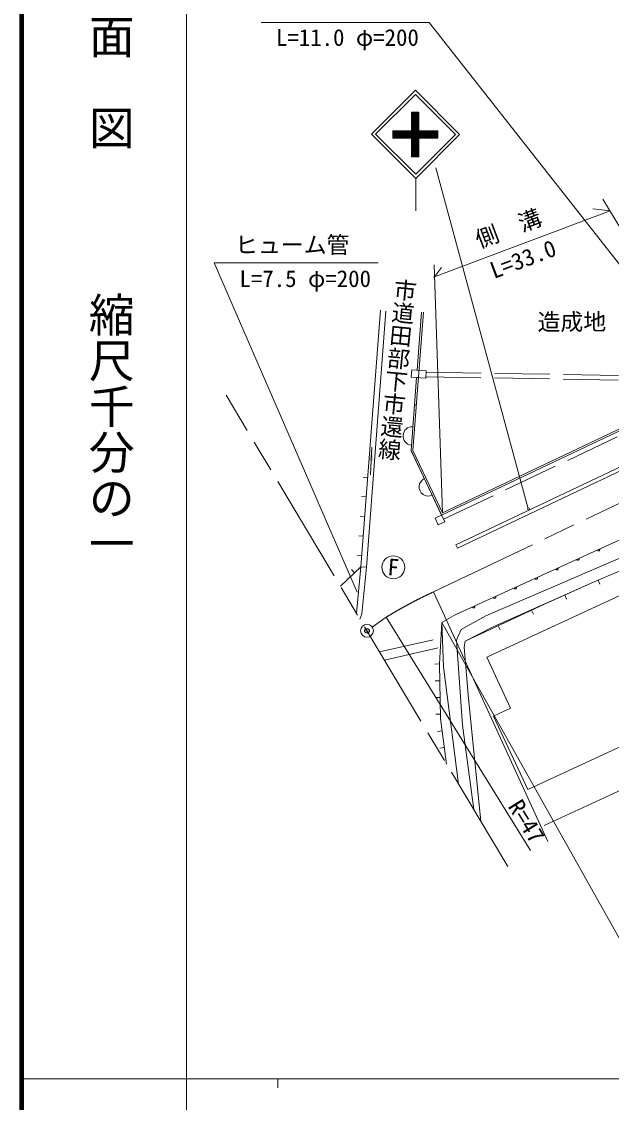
# Model space of a CAD drawing. Units: millimetres, scale not verified. Extents: x 40000 to 680000, y 20000 to 380000.
# Drawn here: x 40000 to 104427, y 202409 to 320551 of the extents above; entities that cross this region are included whole.
import ezdxf
from ezdxf.enums import TextEntityAlignment as Align

# ---------------------------------------------------------------- set-up
doc = ezdxf.new("R2010")
doc.units = ezdxf.units.MM
doc.header["$LTSCALE"] = 1000
doc.header["$PDMODE"] = 32
doc.header["$PDSIZE"] = 500
doc.linetypes.add('CHAIN', pattern=[18.5, 12, -1.5, 3.5, -1.5])
doc.linetypes.add('DASHED', pattern=[7.5, 6, -1.5])
for name, color, linetype, lineweight in [('M-BGD', 7, 'Continuous', 13), ('M-BMK', 2, 'CHAIN', 13), ('M-STR-HTXT', 7, 'Continuous', 13), ('M-STR-STRC', 7, 'Continuous', 13), ('M-TTL', 2, 'Continuous', 140), ('M-TTL-BAND', 7, 'Continuous', 13)]:
    doc.layers.add(name, color=color, linetype=linetype, lineweight=lineweight)
doc.layers.add('M-OTRS', color=6, linetype='Continuous')
doc.styles.add('@ＭＳ ゴシック', font='')
doc.styles.add('ＭＳ ゴシック', font='')
doc.styles.get('@ＭＳ ゴシック').set_extended_font_data('@MS Gothic')
doc.styles.get('ＭＳ ゴシック').set_extended_font_data('MS Gothic')

# ---------------------------------------------------------------- blocks, each defined once
blk = doc.blocks.new('filled_arrow')
at = {"color": 0, "linetype": 'Continuous', "lineweight": -2}
blk.add_solid([(7.5, 1.25), (0, 0), (7.5, -1.25)], dxfattribs=at)
blk = doc.blocks.new('open_arrow')
at = {"color": 0, "linetype": 'Continuous', "lineweight": -2}
blk.add_lwpolyline([(7.5, 1.25), (0, 0), (7.5, -1.25)], dxfattribs=at)

msp = doc.modelspace()

# ---------------------------------------------------------------- hatches: boundary and pattern name
at = {"layer": 'M-STR-STRC'}
h = msp.add_hatch(dxfattribs=at)
h.set_pattern_fill('USER', color=256, style=0, pattern_type=2)
h.set_pattern_definition([(45, (82603, 310644), (-28.28427, 28.28427), [])])
h.paths.add_polyline_path([(82603, 310644), (82603, 308602), (80552, 308602), (80552, 307802), (82603, 307802), (82603, 305759), (83403, 305759), (83403, 307802), (85454, 307802), (85454, 308602), (83403, 308602), (83403, 310644)])

# ---------------------------------------------------------------- linework, layer by layer
at = {"layer": 'M-BGD'}
for p, q in [((77067, 260958), (79196, 289017)), ((77665, 260909), (79790, 288912)), ((82746, 273686), (83891, 288775)), ((83211, 282454), (83692, 288792)), ((82552, 281702), (82613, 282499)), ((82613, 282499), (84208, 282378)), ((84148, 281581), (84208, 282378)), ((87431, 263350), (129597, 283363)), ((87603, 262988), (129796, 283015)), ((82552, 281702), (84148, 281581)), ((82923, 278663), (83151, 281656)), ((83180, 281652), (83380, 281635)), ((85165, 266259), (116288, 281031)), ((85982, 266869), (116105, 281166)), ((82923, 278663), (82544, 273658)), ((82923, 278663), (83123, 278646)), ((87447, 255740), (132968, 276520)), ((78265, 274017), (78096, 271021)), ((82543, 273649), (86230, 265879)), ((82544, 273658), (85887, 266602)), ((82746, 273686), (85982, 266869)), ((77808, 270729), (77309, 270767)), ((77645, 268586), (77147, 268624)), ((77483, 266443), (76984, 266481)), ((85165, 266259), (85508, 265536)), ((85508, 265536), (86230, 265879)), ((77320, 264300), (76822, 264338)), ((90695, 255580), (110825, 264276)), ((87431, 263350), (87603, 262988)), ((77158, 262157), (76659, 262195)), ((102871, 259459), (108671, 261908)), ((74819, 258828), (77067, 260958)), ((76379, 260307), (76035, 260670)), ((77067, 260958), (77665, 260909)), ((91504, 254388), (102871, 259459)), ((97187, 256923), (102871, 259459)), ((102987, 259508), (103182, 259048)), ((90820, 251069), (106209, 258214)), ((99333, 257881), (99537, 257424)), ((88472, 252814), (97187, 256923)), ((85908, 254857), (87447, 255740)), ((88029, 254116), (90695, 255580)), ((95695, 256220), (95908, 255767)), ((85636, 250333), (85908, 254857)), ((85908, 254857), (86086, 250033)), ((87504, 252952), (88029, 254116)), ((88472, 252814), (91504, 254388)), ((92077, 254514), (92290, 254061)), ((88179, 243641), (87504, 252952)), ((88356, 252172), (88472, 252814)), ((88822, 246576), (88356, 252172)), ((93413, 245486), (90820, 251069)), ((137291, 251218), (97067, 232680)), ((85636, 250333), (85136, 250323)), ((85758, 244383), (85636, 250333)), ((86086, 250033), (87741, 237191)), ((85673, 248502), (85173, 248492)), ((85711, 246670), (85211, 246660)), ((90152, 233153), (88822, 246576)), ((85748, 244839), (85249, 244829)), ((91568, 244629), (93413, 245486)), ((91568, 244629), (95293, 236608)), ((95293, 236608), (112526, 244609)), ((86429, 239388), (85758, 244383)), ((89398, 234417), (88179, 243641)), ((85941, 243019), (85445, 242953)), ((86185, 241204), (85689, 241137))]:
    msp.add_line(p, q, dxfattribs=at)
at = {"layer": 'M-BGD', "linetype": 'DASHED'}
for p, q in [((84159, 281730), (116107, 281188)), ((84197, 282230), (115674, 281695)), ((86102, 266150), (115980, 280332)), ((77067, 260958), (76578, 255884)), ((77664, 260901), (77175, 255824)), ((77175, 255824), (76965, 255235)), ((79107, 251649), (85969, 253216)), ((79646, 250747), (86006, 252199))]:
    msp.add_line(p, q, dxfattribs=at)
at = {"layer": 'M-BGD', "linetype": 'CHAIN'}
msp.add_line((93108, 228203), (62345, 279717), dxfattribs=at)
at = {"layer": 'M-BGD'}
for centre, radius in [((95379, 267286), 100), ((80608, 260905), 1250)]:
    msp.add_circle(centre, radius, dxfattribs=at)
for centre, radius, start, end in [((82665, 275259), 1000, 85.66022, 265.66022), ((84425, 269687), 1000, 115.3573, 295.3573), ((103027, 262852), 150, 204.53645, 24.53645), ((100753, 261813), 150, 204.53645, 24.53645), ((98478, 260775), 150, 204.53645, 24.53645), ((93930, 258699), 150, 204.53645, 24.53645), ((96204, 259737), 150, 204.53645, 24.53645), ((91656, 257661), 150, 204.53645, 24.53645), ((89381, 256623), 150, 204.53645, 24.53645)]:
    msp.add_arc(centre, radius, start, end, dxfattribs=at)
at = {"layer": 'M-BMK'}
for p, q in [((84989, 258205), (130570, 279957)), ((79820, 255437), (78299, 254364))]:
    msp.add_line(p, q, dxfattribs=at)
at = {"layer": 'M-BMK', "linetype": 'Continuous'}
msp.add_circle((77727, 253960), 700, dxfattribs=at)
at = {"layer": 'M-BMK'}
msp.add_arc((104552, 215470), 47000, 114.59594, 121.74866, dxfattribs=at)
at = {"layer": 'M-OTRS'}
msp.add_point((77727, 253960), dxfattribs=at)
at = {"layer": 'M-STR-HTXT'}
for p, q in [((95314, 267431), (85241, 304554)), ((104280, 299865), (102405, 300092)), ((115721, 280762), (103505, 301160)), ((85003, 292620), (104281, 299866)), ((85982, 266869), (85067, 293946)), ((85111, 292661), (85876, 293655)), ((84989, 258205), (97476, 230927)), ((79820, 255437), (95606, 229926)), ((85908, 254857), (106882, 217503))]:
    msp.add_line(p, q, dxfattribs=at)
for points in [[(119575, 275856), (84538, 320463), (66163, 320463)], [(76671, 258176), (61019, 294186), (78946, 294186)]]:
    msp.add_lwpolyline(points, dxfattribs=at)
at = {"layer": 'M-STR-STRC'}
for p, q in [((82603, 310644), (82603, 308602)), ((82603, 310644), (83403, 310644)), ((83403, 310644), (83403, 308602)), ((82603, 308602), (80552, 308602)), ((80552, 307802), (80552, 308602)), ((83403, 308602), (85454, 308602)), ((85454, 307802), (85454, 308602)), ((82603, 307802), (80552, 307802)), ((82603, 307802), (82603, 305759)), ((83403, 307802), (85454, 307802)), ((83403, 307802), (83403, 305759)), ((82603, 305759), (83403, 305759)), ((83053, 303410), (83053, 299881))]:
    msp.add_line(p, q, dxfattribs=at)
for points in [[(83053, 303410), (87851, 308207), (83014, 313044), (78216, 308247)], [(83053, 303862), (87398, 308207), (83014, 312592), (78668, 308247)]]:
    msp.add_lwpolyline(points, close=True, dxfattribs=at)
at = {"layer": 'M-TTL'}
msp.add_line((40000, 380000), (40000, 20000), dxfattribs=at)
at = {"layer": 'M-TTL-BAND'}
for p, q in [((58000, 370000), (58000, 20000)), ((40000, 205000), (579000, 205000)), ((68000, 205000), (68000, 204000))]:
    msp.add_line(p, q, dxfattribs=at)

# ---------------------------------------------------------------- block references
at = {"layer": 'M-BGD', "xscale": 200, "yscale": 200, "rotation": 266.8}
msp.add_blockref('filled_arrow', (78265, 274017), dxfattribs=at)
at = {"layer": 'M-STR-HTXT'}
for p, rotation in [((95314, 267431), 105.2), ((76671, 258176), 113.5)]:
    msp.add_blockref('open_arrow', p, dxfattribs=dict(at, rotation=rotation))

# ---------------------------------------------------------------- texts
at = {"layer": 'M-BGD', "style": 'ＭＳ ゴシック'}
msp.add_text('造成地', height=1833, rotation=0.29, dxfattribs=at).set_placement((100114, 286265), align=Align.BOTTOM_CENTER)
msp.add_text('F', height=1833, rotation=355.781, dxfattribs=at).set_placement((80608, 260905), align=Align.MIDDLE_CENTER)
at = {"layer": 'M-STR-HTXT', "style": 'ＭＳ ゴシック'}
for s, p in [('L=11.0 φ=200', (75592, 317346)), ('ヒューム管', (69564, 294686)), ('L=7.5 φ=200', (70985, 290987))]:
    msp.add_text(s, height=1833, dxfattribs=at).set_placement(p, align=Align.BOTTOM_CENTER)
for s, rotation, p in [('側\u3000溝', 20.786, (93697, 296575)), ('L=33.0', 20.626, (95288, 293215))]:
    msp.add_text(s, height=1833, rotation=rotation, dxfattribs=at).set_placement(p, align=Align.BOTTOM_CENTER)
at = {"layer": 'M-STR-HTXT', "style": '@ＭＳ ゴシック'}
msp.add_text('市道田部下市還線', height=1833, rotation=264.475, dxfattribs=at).set_placement((80076, 272537), align=Align.MIDDLE_RIGHT)
at = {"layer": 'M-STR-HTXT', "style": 'ＭＳ ゴシック'}
msp.add_text('R=47', height=1833, rotation=301.749, dxfattribs=at).set_placement((95224, 230236), align=Align.BOTTOM_RIGHT)
at = {"layer": 'M-TTL-BAND', "style": '@ＭＳ ゴシック'}
for s, p in [('平  面  図', (49777, 306475)), ('縮尺千分の一', (49777, 261030))]:
    msp.add_text(s, height=3666, rotation=270, dxfattribs=at).set_placement(p, align=Align.MIDDLE_RIGHT)

doc.saveas('drawing.dxf')
